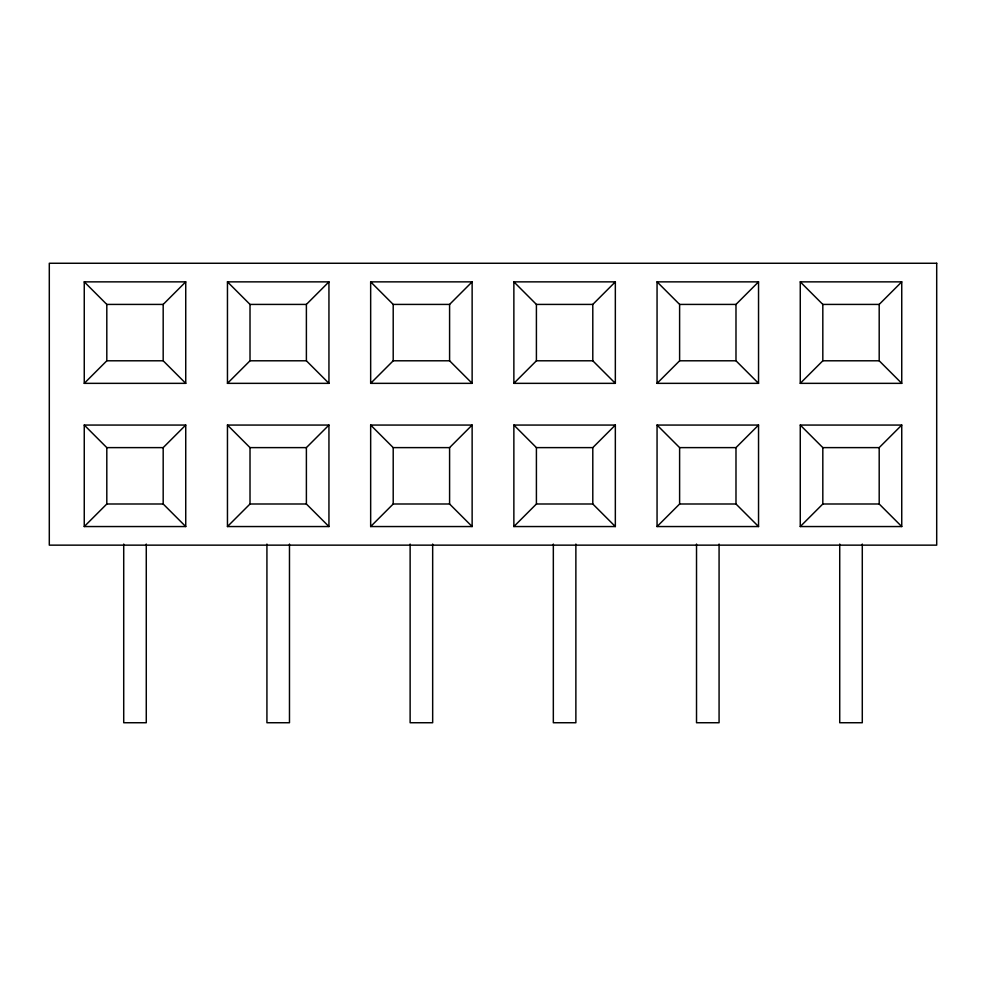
<?xml version="1.0" encoding="UTF-8"?>
<svg xmlns="http://www.w3.org/2000/svg" width="986" height="986" viewBox="0 0 986 986"><rect width="100%" height="100%" fill="white"/><g stroke="black" fill="none" stroke-linecap="round" stroke-linejoin="round"><path stroke-width="1.48" d="M84.254 383.344L106.808 360.79L163.183 360.79L185.738 383.344L84.254 383.344L84.254 281.86L185.738 281.86L185.738 383.344M163.183 360.79L163.183 304.415L185.738 281.86M84.254 526.549L106.808 503.994L163.183 503.994L185.738 526.549L84.254 526.549L84.254 425.065L185.738 425.065L185.738 526.549M84.254 425.065L106.808 447.619L163.183 447.619L185.738 425.065M227.458 383.344L250.013 360.79L306.387 360.79L328.942 383.344L227.458 383.344L227.458 281.86L328.942 281.86L328.942 383.344M306.387 360.79L306.387 304.415L328.942 281.86M227.458 526.549L250.013 503.994L250.013 447.619L227.458 425.065L227.458 526.549L328.942 526.549L328.942 425.065L227.458 425.065M328.942 526.549L306.387 503.994L306.387 447.619L328.942 425.065M370.662 383.344L393.204 360.79L449.591 360.79L472.134 383.344L370.662 383.344L370.662 281.86L472.134 281.86L472.134 383.344M370.662 281.86L393.204 304.415L449.591 304.415L472.134 281.86M370.662 526.549L393.204 503.994L449.591 503.994L472.134 526.549L370.662 526.549L370.662 425.065L472.134 425.065L472.134 526.549M449.591 503.994L449.591 447.619L472.134 425.065M513.866 383.344L536.409 360.79L592.796 360.79L615.338 383.344L513.866 383.344L513.866 281.86L615.338 281.86L615.338 383.344M592.796 360.79L592.796 304.415L615.338 281.86M513.866 526.549L536.409 503.994L536.409 447.619L513.866 425.065L513.866 526.549L615.338 526.549L615.338 425.065L513.866 425.065M536.409 447.619L592.796 447.619L615.338 425.065M657.058 383.344L679.613 360.79L679.613 304.415L657.058 281.86L657.058 383.344L758.542 383.344L758.542 281.86L657.058 281.86M679.613 304.415L735.987 304.415L758.542 281.86M657.058 526.549L679.613 503.994L679.613 447.619L657.058 425.065L657.058 526.549L758.542 526.549L758.542 425.065L657.058 425.065M679.613 447.619L735.987 447.619L758.542 425.065M800.262 383.344L822.817 360.79L822.817 304.415L800.262 281.86L800.262 383.344L901.746 383.344L901.746 281.86L800.262 281.86M901.746 383.344L879.192 360.79L879.192 304.415L901.746 281.86M800.262 526.549L822.817 503.994L822.817 447.619L800.262 425.065L800.262 526.549L901.746 526.549L901.746 425.065L800.262 425.065M822.817 447.619L879.192 447.619L901.746 425.065M84.254 281.86L106.808 304.415L163.183 304.415M227.458 281.86L250.013 304.415L306.387 304.415M513.866 281.86L536.409 304.415L592.796 304.415M822.817 304.415L879.192 304.415M679.613 360.79L735.987 360.79L758.542 383.344M822.817 360.79L879.192 360.79M250.013 447.619L306.387 447.619M370.662 425.065L393.204 447.619L449.591 447.619M250.013 503.994L306.387 503.994M536.409 503.994L592.796 503.994L615.338 526.549M679.613 503.994L735.987 503.994L758.542 526.549M822.817 503.994L879.192 503.994L901.746 526.549M879.192 447.619L879.192 503.994M862.282 544.062L862.282 722.738L839.727 722.738L839.727 544.062M735.987 304.415L735.987 360.79M735.987 447.619L735.987 503.994M719.077 544.062L719.077 722.738L696.523 722.738L696.523 544.062M592.796 447.619L592.796 503.994M575.873 544.062L575.873 722.738L553.331 722.738L553.331 544.062M536.409 304.415L536.409 360.79M449.591 304.415L449.591 360.79M432.669 544.062L432.669 722.738L410.127 722.738L410.127 544.062M393.204 304.415L393.204 360.79M393.204 447.619L393.204 503.994M289.477 544.062L289.477 722.738L266.923 722.738L266.923 544.062M250.013 304.415L250.013 360.79M163.183 447.619L163.183 503.994M146.273 544.062L146.273 722.738L123.718 722.738L123.718 544.062M106.808 304.415L106.808 360.79M106.808 447.619L106.808 503.994M936.7 263.262L49.3 263.262L49.3 545.147L936.7 545.147L936.7 263.262"/></g></svg>
